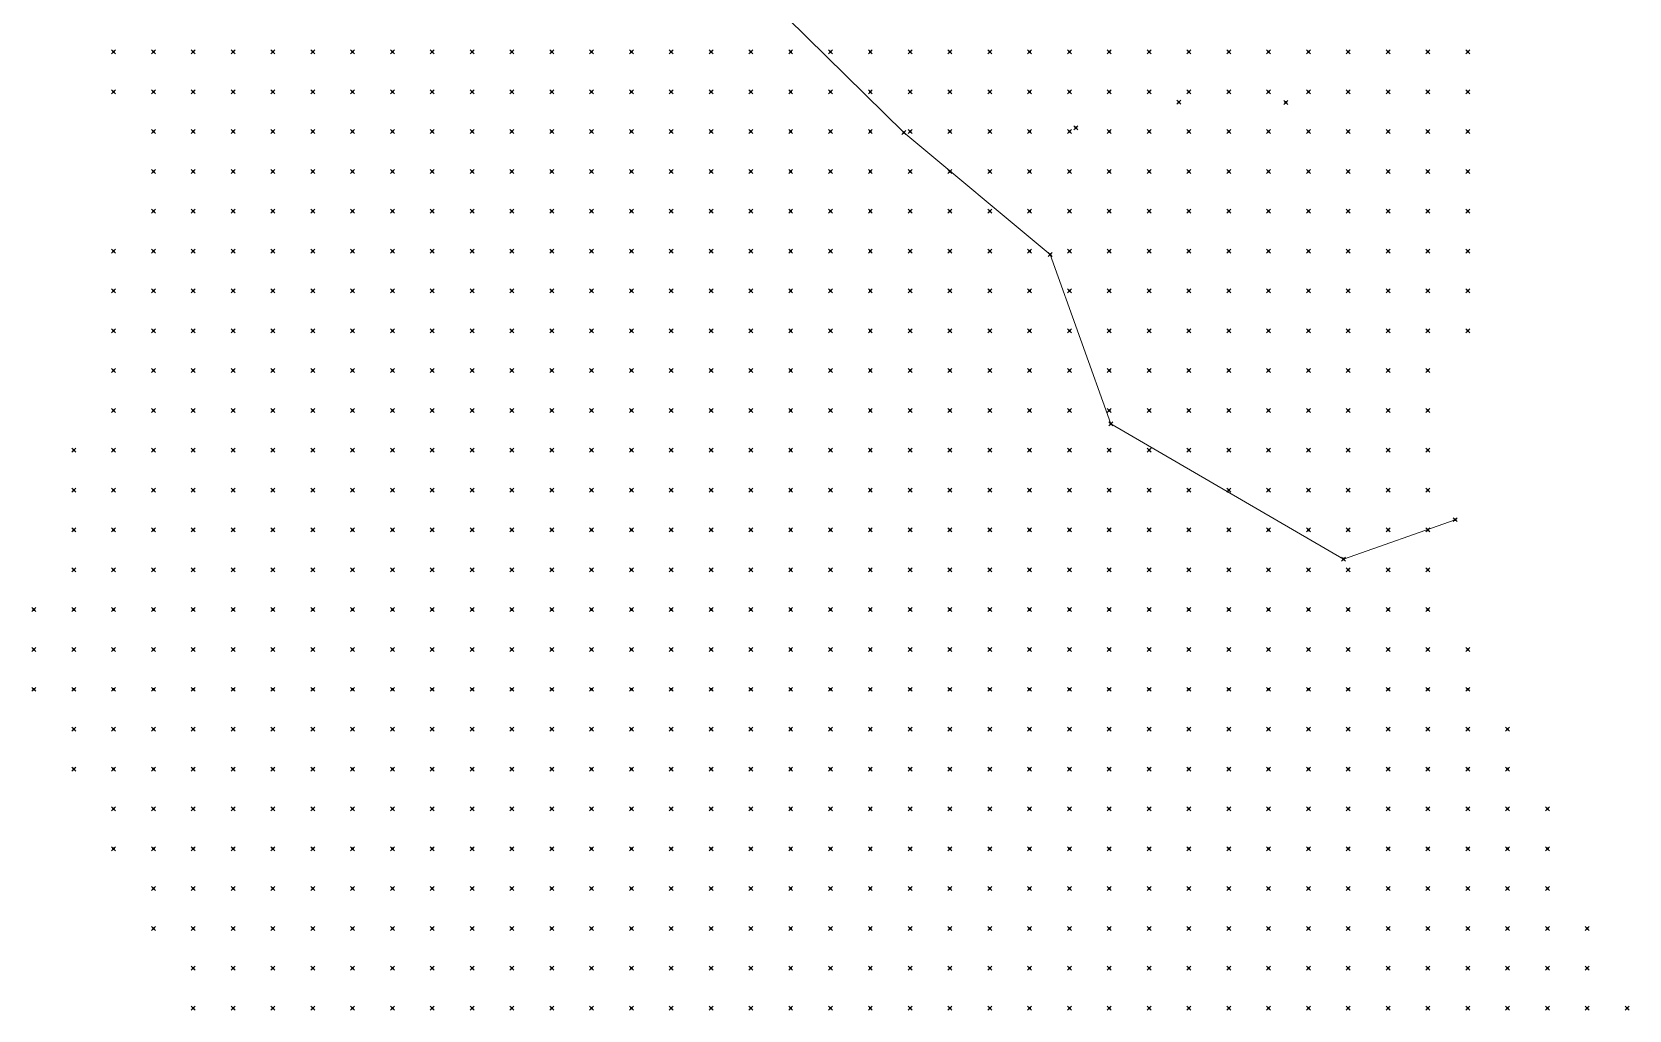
# Model space of a CAD drawing. Header units: metres. Extents: x 441556 to 446409, y 432338 to 461058.
# Drawn here: x 444935.2 to 445055.5, y 441962.2 to 442035.8 of the extents above; entities that cross this region are included whole.
import ezdxf

# ---------------------------------------------------------------- set-up
doc = ezdxf.new("R2010")
doc.units = ezdxf.units.M
doc.header["$MEASUREMENT"] = 0
doc.header["$PDMODE"] = 35
doc.header["$PDSIZE"] = 0.15
for name, color, linetype, lineweight in [('DTM-BRE-RevN_GRP_CURS APA', 2, 'Continuous', 0), ('DTM-NOK-RevN_LIDAR_co_lidar', 91, 'Continuous', 0), ('DTM-NOK-RevN_RTK', 32, 'Continuous', 0)]:
    doc.layers.add(name, color=color, linetype=linetype, lineweight=lineweight)

msp = doc.modelspace()

# ---------------------------------------------------------------- linework, layer by layer
at = {"layer": 'DTM-BRE-RevN_GRP_CURS APA'}
for p, q in [((445000.873, 442028.268, 334.151), (444990.618, 442038.36, 333.833)), ((445011.886, 442019.084, 334.151), (445000.873, 442028.268, 334.151)), ((445016.457, 442006.327, 334.151), (445011.886, 442019.084, 334.151)), ((445033.977, 441996.151, 334.56), (445016.457, 442006.327, 334.151)), ((445042.387, 441999.113, 334.681), (445033.977, 441996.151, 334.56))]:
    msp.add_line(p, q, dxfattribs=at)
at = {"layer": 'DTM-NOK-RevN_LIDAR_co_lidar'}
for p in [(444941.356, 442034.33, 333.76), (444944.356, 442034.33, 333.779), (444947.355, 442034.33, 333.792), (444950.354, 442034.33, 333.795), (444953.354, 442034.33, 333.782), (444956.353, 442034.33, 333.791), (444959.352, 442034.33, 333.778), (444962.352, 442034.33, 333.761), (444965.351, 442034.33, 333.766), (444968.35, 442034.33, 333.767), (444971.35, 442034.33, 333.762), (444974.349, 442034.33, 333.774), (444977.348, 442034.33, 333.791), (444980.348, 442034.33, 333.811), (444983.347, 442034.33, 333.81), (444986.346, 442034.33, 333.786), (444989.346, 442034.33, 333.799), (444992.345, 442034.33, 333.879), (444995.344, 442034.33, 334.012), (444998.344, 442034.33, 334.167), (445001.343, 442034.33, 334.45), (445004.342, 442034.33, 334.767), (445007.342, 442034.33, 334.753), (445010.341, 442034.33, 334.691), (445013.34, 442034.33, 334.711), (445016.34, 442034.33, 334.679), (445019.339, 442034.33, 334.717), (445022.339, 442034.33, 334.731), (445025.338, 442034.33, 334.731), (445028.337, 442034.33, 334.856), (445031.337, 442034.33, 335.222), (445034.336, 442034.33, 337.959), (445037.335, 442034.33, 341.537), (445040.335, 442034.33, 343.194), (445043.334, 442034.33, 343.978), (444941.356, 442031.33, 333.72), (444944.356, 442031.33, 333.753), (444947.355, 442031.33, 333.767), (444950.354, 442031.33, 333.769), (444953.354, 442031.33, 333.761), (444956.353, 442031.33, 333.759), (444959.352, 442031.33, 333.747), (444962.352, 442031.33, 333.739), (444965.351, 442031.33, 333.746), (444968.35, 442031.33, 333.744), (444971.35, 442031.33, 333.752), (444974.349, 442031.33, 333.758), (444977.348, 442031.33, 333.773), (444980.348, 442031.33, 333.783), (444983.347, 442031.33, 333.779), (444986.346, 442031.33, 333.772), (444989.346, 442031.33, 333.774), (444992.345, 442031.33, 333.819), (444995.344, 442031.33, 333.949), (444998.344, 442031.33, 334.127), (445001.343, 442031.33, 334.313), (445004.342, 442031.33, 334.671), (445007.342, 442031.33, 334.551), (445010.341, 442031.33, 334.619), (445013.34, 442031.33, 334.632), (445016.34, 442031.33, 334.631), (445019.339, 442031.33, 334.692), (445022.339, 442031.33, 334.74), (445025.338, 442031.33, 334.712), (445028.337, 442031.33, 334.639), (445031.337, 442031.33, 334.71), (445034.336, 442031.33, 336.974), (445037.335, 442031.33, 340.55), (445040.335, 442031.33, 342.917), (445043.334, 442031.33, 343.825), (444944.356, 442028.331, 333.713), (444947.355, 442028.331, 333.732), (444950.354, 442028.331, 333.73), (444953.354, 442028.331, 333.734), (444956.353, 442028.331, 333.739), (444959.352, 442028.331, 333.726), (444962.352, 442028.331, 333.721), (444965.351, 442028.331, 333.723), (444968.35, 442028.331, 333.727), (444971.35, 442028.331, 333.736), (444974.349, 442028.331, 333.742), (444977.348, 442028.331, 333.755), (444980.348, 442028.331, 333.774), (444983.347, 442028.331, 333.772), (444986.346, 442028.331, 333.75), (444989.346, 442028.331, 333.758), (444992.345, 442028.331, 333.81), (444995.344, 442028.331, 333.89), (444998.344, 442028.331, 334.019), (445001.343, 442028.331, 334.113), (445004.342, 442028.331, 334.306), (445007.342, 442028.331, 334.344), (445010.341, 442028.331, 334.474), (445013.34, 442028.331, 334.459), (445016.34, 442028.331, 334.638), (445019.339, 442028.331, 334.716), (445022.339, 442028.331, 334.772), (445025.338, 442028.331, 334.755), (445028.337, 442028.331, 334.582), (445031.337, 442028.331, 334.608), (445034.336, 442028.331, 335.47), (445037.335, 442028.331, 338.383), (445040.335, 442028.331, 341.343), (445043.334, 442028.331, 342.839), (444944.356, 442025.332, 333.675), (444947.355, 442025.332, 333.698), (444950.354, 442025.332, 333.699), (444953.354, 442025.332, 333.706), (444956.353, 442025.332, 333.718), (444959.352, 442025.332, 333.708), (444962.352, 442025.332, 333.714), (444965.351, 442025.332, 333.718), (444968.35, 442025.332, 333.718), (444971.35, 442025.332, 333.714), (444974.349, 442025.332, 333.723), (444977.348, 442025.332, 333.731), (444980.348, 442025.332, 333.749), (444983.347, 442025.332, 333.76), (444986.346, 442025.332, 333.753), (444989.346, 442025.332, 333.772), (444992.345, 442025.332, 333.798), (444995.344, 442025.332, 333.812), (444998.344, 442025.332, 333.869), (445001.343, 442025.332, 333.981), (445004.342, 442025.332, 334.086), (445007.342, 442025.332, 334.221), (445010.341, 442025.332, 334.323), (445013.34, 442025.332, 334.342), (445016.34, 442025.332, 334.624), (445019.339, 442025.332, 334.647), (445022.339, 442025.332, 334.736), (445025.338, 442025.332, 334.737), (445028.337, 442025.332, 334.616), (445031.337, 442025.332, 334.649), (445034.336, 442025.332, 334.768), (445037.335, 442025.332, 336.281), (445040.335, 442025.332, 339.146), (445043.334, 442025.332, 341.339), (444944.356, 442022.332, 333.651), (444947.355, 442022.332, 333.675), (444950.354, 442022.332, 333.683), (444953.354, 442022.332, 333.684), (444956.353, 442022.332, 333.696), (444959.352, 442022.332, 333.691), (444962.352, 442022.332, 333.704), (444965.351, 442022.332, 333.713), (444968.35, 442022.332, 333.714), (444971.35, 442022.332, 333.702), (444974.349, 442022.332, 333.704), (444977.348, 442022.332, 333.716), (444980.348, 442022.332, 333.722), (444983.347, 442022.332, 333.736), (444986.346, 442022.332, 333.766), (444989.346, 442022.332, 333.77), (444992.345, 442022.332, 333.755), (444995.344, 442022.332, 333.78), (444998.344, 442022.332, 333.819), (445001.343, 442022.332, 333.913), (445004.342, 442022.332, 334.009), (445007.342, 442022.332, 334.107), (445010.341, 442022.332, 334.221), (445013.34, 442022.332, 334.304), (445016.34, 442022.332, 334.458), (445019.339, 442022.332, 334.597), (445022.339, 442022.332, 334.705), (445025.338, 442022.332, 334.672), (445028.337, 442022.332, 334.619), (445031.337, 442022.332, 334.733), (445034.336, 442022.332, 335.04), (445037.335, 442022.332, 335.555), (445040.335, 442022.332, 337.937), (445043.334, 442022.332, 340.499), (444941.356, 442019.333, 333.591), (444944.356, 442019.333, 333.617), (444947.355, 442019.333, 333.657), (444950.354, 442019.333, 333.667), (444953.354, 442019.333, 333.676), (444956.353, 442019.333, 333.681), (444959.352, 442019.333, 333.681), (444962.352, 442019.333, 333.688), (444965.351, 442019.333, 333.699), (444968.35, 442019.333, 333.7), (444971.35, 442019.333, 333.693), (444974.349, 442019.333, 333.693), (444977.348, 442019.333, 333.714), (444980.348, 442019.333, 333.722), (444983.347, 442019.333, 333.714), (444986.346, 442019.333, 333.733), (444989.346, 442019.333, 333.751), (444992.345, 442019.333, 333.748), (444995.344, 442019.333, 333.791), (444998.344, 442019.333, 333.825), (445001.343, 442019.333, 333.885), (445004.342, 442019.333, 333.961), (445007.342, 442019.333, 334.064), (445010.341, 442019.333, 334.165), (445013.34, 442019.333, 334.241), (445016.34, 442019.333, 334.292), (445019.339, 442019.333, 334.587), (445022.339, 442019.333, 334.711), (445025.338, 442019.333, 334.668), (445028.337, 442019.333, 334.635), (445031.337, 442019.333, 334.765), (445034.336, 442019.333, 335.1), (445037.335, 442019.333, 335.687), (445040.335, 442019.333, 337.548), (445043.334, 442019.333, 339.434), (444941.356, 442016.334, 333.573), (444944.356, 442016.334, 333.586), (444947.355, 442016.334, 333.635), (444950.354, 442016.334, 333.661), (444953.354, 442016.334, 333.672), (444956.353, 442016.334, 333.665), (444959.352, 442016.334, 333.676), (444962.352, 442016.334, 333.68), (444965.351, 442016.334, 333.693), (444968.35, 442016.334, 333.684), (444971.35, 442016.334, 333.686), (444974.349, 442016.334, 333.688), (444977.348, 442016.334, 333.696), (444980.348, 442016.334, 333.716), (444983.347, 442016.334, 333.719), (444986.346, 442016.334, 333.715), (444989.346, 442016.334, 333.744), (444992.345, 442016.334, 333.777), (444995.344, 442016.334, 333.793), (444998.344, 442016.334, 333.823), (445001.343, 442016.334, 333.869), (445004.342, 442016.334, 333.922), (445007.342, 442016.334, 333.997), (445010.341, 442016.334, 334.095), (445013.34, 442016.334, 334.171), (445016.34, 442016.334, 334.256), (445019.339, 442016.334, 334.484), (445022.339, 442016.334, 334.633), (445025.338, 442016.334, 334.652), (445028.337, 442016.334, 334.646), (445031.337, 442016.334, 334.706), (445034.336, 442016.334, 334.85), (445037.335, 442016.334, 335.379), (445040.335, 442016.334, 336.543), (445043.334, 442016.334, 337.819), (444941.356, 442013.334, 333.605), (444944.356, 442013.334, 333.584), (444947.355, 442013.334, 333.608), (444950.354, 442013.334, 333.65), (444953.354, 442013.334, 333.661), (444956.353, 442013.334, 333.664), (444959.352, 442013.334, 333.677), (444962.352, 442013.334, 333.676), (444965.351, 442013.334, 333.679), (444968.35, 442013.334, 333.679), (444971.35, 442013.334, 333.69), (444974.349, 442013.334, 333.687), (444977.348, 442013.334, 333.681), (444980.348, 442013.334, 333.697), (444983.347, 442013.334, 333.72), (444986.346, 442013.334, 333.732), (444989.346, 442013.334, 333.749), (444992.345, 442013.334, 333.786), (444995.344, 442013.334, 333.814), (444998.344, 442013.334, 333.826), (445001.343, 442013.334, 333.828), (445004.342, 442013.334, 333.861), (445007.342, 442013.334, 333.947), (445010.341, 442013.334, 334.025), (445013.34, 442013.334, 334.124), (445016.34, 442013.334, 334.211), (445019.339, 442013.334, 334.375), (445022.339, 442013.334, 334.558), (445025.338, 442013.334, 334.606), (445028.337, 442013.334, 334.625), (445031.337, 442013.334, 334.654), (445034.336, 442013.334, 334.699), (445037.335, 442013.334, 335.019), (445040.335, 442013.334, 335.554), (445043.334, 442013.334, 336.895), (444941.356, 442010.335, 333.688), (444944.356, 442010.335, 333.595), (444947.355, 442010.335, 333.594), (444950.354, 442010.335, 333.622), (444953.354, 442010.335, 333.65), (444956.353, 442010.335, 333.668), (444959.352, 442010.335, 333.676), (444962.352, 442010.335, 333.671), (444965.351, 442010.335, 333.662), (444968.35, 442010.335, 333.66), (444971.35, 442010.335, 333.691), (444974.349, 442010.335, 333.698), (444977.348, 442010.335, 333.689), (444980.348, 442010.335, 333.686), (444983.347, 442010.335, 333.684), (444986.346, 442010.335, 333.719), (444989.346, 442010.335, 333.778), (444992.345, 442010.335, 333.779), (444995.344, 442010.335, 333.764), (444998.344, 442010.335, 333.807), (445001.343, 442010.335, 333.837), (445004.342, 442010.335, 333.855), (445007.342, 442010.335, 333.896), (445010.341, 442010.335, 333.976), (445013.34, 442010.335, 334.075), (445016.34, 442010.335, 334.171), (445019.339, 442010.335, 334.309), (445022.339, 442010.335, 334.55), (445025.338, 442010.335, 334.617), (445028.337, 442010.335, 334.656), (445031.337, 442010.335, 334.616), (445034.336, 442010.335, 334.581), (445037.335, 442010.335, 334.826), (445040.335, 442010.335, 335.3), (444941.356, 442007.336, 333.698), (444944.356, 442007.336, 333.605), (444947.355, 442007.336, 333.584), (444950.354, 442007.336, 333.607), (444953.354, 442007.336, 333.633), (444956.353, 442007.336, 333.656), (444959.352, 442007.336, 333.666), (444962.352, 442007.336, 333.681), (444965.351, 442007.336, 333.666), (444968.35, 442007.336, 333.664), (444971.35, 442007.336, 333.684), (444974.349, 442007.336, 333.687), (444977.348, 442007.336, 333.671), (444980.348, 442007.336, 333.653), (444983.347, 442007.336, 333.663), (444986.346, 442007.336, 333.695), (444989.346, 442007.336, 333.735), (444992.345, 442007.336, 333.776), (444995.344, 442007.336, 333.77), (444998.344, 442007.336, 333.81), (445001.343, 442007.336, 333.813), (445004.342, 442007.336, 333.844), (445007.342, 442007.336, 333.846), (445010.341, 442007.336, 333.914), (445013.34, 442007.336, 334.017), (445016.34, 442007.336, 334.128), (445019.339, 442007.336, 334.293), (445022.339, 442007.336, 334.505), (445025.338, 442007.336, 334.56), (445028.337, 442007.336, 334.584), (445031.337, 442007.336, 334.531), (445034.336, 442007.336, 334.569), (445037.335, 442007.336, 334.787), (445040.335, 442007.336, 335.048), (444938.357, 442004.336, 333.827), (444941.356, 442004.336, 333.693), (444944.356, 442004.336, 333.648), (444947.355, 442004.336, 333.615), (444950.354, 442004.336, 333.614), (444953.354, 442004.336, 333.613), (444956.353, 442004.336, 333.637), (444959.352, 442004.336, 333.655), (444962.352, 442004.336, 333.664), (444965.351, 442004.336, 333.659), (444968.35, 442004.336, 333.659), (444971.35, 442004.336, 333.655), (444974.349, 442004.336, 333.644), (444977.348, 442004.336, 333.636), (444980.348, 442004.336, 333.646), (444983.347, 442004.336, 333.668), (444986.346, 442004.336, 333.694), (444989.346, 442004.336, 333.744), (444992.345, 442004.336, 333.802), (444995.344, 442004.336, 333.815), (444998.344, 442004.336, 333.818), (445001.343, 442004.336, 333.798), (445004.342, 442004.336, 333.813), (445007.342, 442004.336, 333.846), (445010.341, 442004.336, 333.86), (445013.34, 442004.336, 333.987), (445016.34, 442004.336, 334.08), (445019.339, 442004.336, 334.219), (445022.339, 442004.336, 334.334), (445025.338, 442004.336, 334.409), (445028.337, 442004.336, 334.423), (445031.337, 442004.336, 334.453), (445034.336, 442004.336, 334.462), (445037.335, 442004.336, 334.467), (445040.335, 442004.336, 334.699), (444938.357, 442001.337, 333.781), (444941.356, 442001.337, 333.693), (444944.356, 442001.337, 333.659), (444947.355, 442001.337, 333.666), (444950.354, 442001.337, 333.613), (444953.354, 442001.337, 333.6), (444956.353, 442001.337, 333.613), (444959.352, 442001.337, 333.639), (444962.352, 442001.337, 333.663), (444965.351, 442001.337, 333.666), (444968.35, 442001.337, 333.649), (444971.35, 442001.337, 333.644), (444974.349, 442001.337, 333.638), (444977.348, 442001.337, 333.647), (444980.348, 442001.337, 333.651), (444983.347, 442001.337, 333.66), (444986.346, 442001.337, 333.707), (444989.346, 442001.337, 333.764), (444992.345, 442001.337, 333.847), (444995.344, 442001.337, 333.934), (444998.344, 442001.337, 333.879), (445001.343, 442001.337, 333.809), (445004.342, 442001.337, 333.816), (445007.342, 442001.337, 333.855), (445010.341, 442001.337, 333.881), (445013.34, 442001.337, 333.929), (445016.34, 442001.337, 334.025), (445019.339, 442001.337, 334.161), (445022.339, 442001.337, 334.279), (445025.338, 442001.337, 334.384), (445028.337, 442001.337, 334.439), (445031.337, 442001.337, 334.492), (445034.336, 442001.337, 334.469), (445037.335, 442001.337, 334.418), (445040.335, 442001.337, 334.513), (444938.357, 441998.338, 333.771), (444941.356, 441998.338, 333.733), (444944.356, 441998.338, 333.698), (444947.355, 441998.338, 333.626), (444950.354, 441998.338, 333.582), (444953.354, 441998.338, 333.56), (444956.353, 441998.338, 333.596), (444959.352, 441998.338, 333.627), (444962.352, 441998.338, 333.643), (444965.351, 441998.338, 333.648), (444968.35, 441998.338, 333.628), (444971.35, 441998.338, 333.628), (444974.349, 441998.338, 333.634), (444977.348, 441998.338, 333.637), (444980.348, 441998.338, 333.638), (444983.347, 441998.338, 333.649), (444986.346, 441998.338, 333.719), (444989.346, 441998.338, 333.837), (444992.345, 441998.338, 334.002), (444995.344, 441998.338, 334.247), (444998.344, 441998.338, 334.247), (445001.343, 441998.338, 333.907), (445004.342, 441998.338, 333.857), (445007.342, 441998.338, 333.805), (445010.341, 441998.338, 333.856), (445013.34, 441998.338, 333.918), (445016.34, 441998.338, 333.994), (445019.339, 441998.338, 334.111), (445022.339, 441998.338, 334.202), (445025.338, 441998.338, 334.272), (445028.337, 441998.338, 334.368), (445031.337, 441998.338, 334.674), (445034.336, 441998.338, 334.84), (445037.335, 441998.338, 334.755), (445040.335, 441998.338, 334.58), (444938.357, 441995.338, 333.793), (444941.356, 441995.338, 333.802), (444944.356, 441995.338, 333.836), (444947.355, 441995.338, 333.765), (444950.354, 441995.338, 333.668), (444953.354, 441995.338, 333.576), (444956.353, 441995.338, 333.591), (444959.352, 441995.338, 333.601), (444962.352, 441995.338, 333.615), (444965.351, 441995.338, 333.617), (444968.35, 441995.338, 333.619), (444971.35, 441995.338, 333.603), (444974.349, 441995.338, 333.586), (444977.348, 441995.338, 333.6), (444980.348, 441995.338, 333.637), (444983.347, 441995.338, 333.698), (444986.346, 441995.338, 333.806), (444989.346, 441995.338, 333.999), (444992.345, 441995.338, 334.296), (444995.344, 441995.338, 334.591), (444998.344, 441995.338, 334.613), (445001.343, 441995.338, 334.092), (445004.342, 441995.338, 333.887), (445007.342, 441995.338, 333.895), (445010.341, 441995.338, 333.874), (445013.34, 441995.338, 333.897), (445016.34, 441995.338, 333.921), (445019.339, 441995.338, 334.001), (445022.339, 441995.338, 334.095), (445025.338, 441995.338, 334.172), (445028.337, 441995.338, 334.24), (445031.337, 441995.338, 334.34), (445034.336, 441995.338, 334.502), (445037.335, 441995.338, 334.59), (445040.335, 441995.338, 334.549), (444935.358, 441992.339, 333.836), (444938.357, 441992.339, 333.793), (444941.356, 441992.339, 333.772), (444944.356, 441992.339, 333.765), (444947.355, 441992.339, 333.701), (444950.354, 441992.339, 333.713), (444953.354, 441992.339, 333.613), (444956.353, 441992.339, 333.599), (444959.352, 441992.339, 333.59), (444962.352, 441992.339, 333.584), (444965.351, 441992.339, 333.588), (444968.35, 441992.339, 333.591), (444971.35, 441992.339, 333.587), (444974.349, 441992.339, 333.6), (444977.348, 441992.339, 333.64), (444980.348, 441992.339, 333.686), (444983.347, 441992.339, 333.744), (444986.346, 441992.339, 333.927), (444989.346, 441992.339, 334.163), (444992.345, 441992.339, 334.277), (444995.344, 441992.339, 334.494), (444998.344, 441992.339, 334.705), (445001.343, 441992.339, 334.449), (445004.342, 441992.339, 333.981), (445007.342, 441992.339, 333.897), (445010.341, 441992.339, 333.857), (445013.34, 441992.339, 333.836), (445016.34, 441992.339, 333.901), (445019.339, 441992.339, 333.972), (445022.339, 441992.339, 334.031), (445025.338, 441992.339, 334.11), (445028.337, 441992.339, 334.167), (445031.337, 441992.339, 334.162), (445034.336, 441992.339, 334.221), (445037.335, 441992.339, 334.438), (445040.335, 441992.339, 334.63), (444935.358, 441989.34, 333.858), (444938.357, 441989.34, 333.832), (444941.356, 441989.34, 333.77), (444944.356, 441989.34, 333.741), (444947.355, 441989.34, 333.721), (444950.354, 441989.34, 333.71), (444953.354, 441989.34, 333.717), (444956.353, 441989.34, 333.545), (444959.352, 441989.34, 333.596), (444962.352, 441989.34, 333.602), (444965.351, 441989.34, 333.585), (444968.35, 441989.34, 333.585), (444971.35, 441989.34, 333.595), (444974.349, 441989.34, 333.642), (444977.348, 441989.34, 333.701), (444980.348, 441989.34, 333.761), (444983.347, 441989.34, 333.839), (444986.346, 441989.34, 334.029), (444989.346, 441989.34, 334.247), (444992.345, 441989.34, 334.289), (444995.344, 441989.34, 334.456), (444998.344, 441989.34, 334.758), (445001.343, 441989.34, 334.619), (445004.342, 441989.34, 334.064), (445007.342, 441989.34, 333.881), (445010.341, 441989.34, 333.895), (445013.34, 441989.34, 333.871), (445016.34, 441989.34, 333.919), (445019.339, 441989.34, 333.947), (445022.339, 441989.34, 333.949), (445025.338, 441989.34, 333.993), (445028.337, 441989.34, 334.031), (445031.337, 441989.34, 334.117), (445034.336, 441989.34, 334.201), (445037.335, 441989.34, 334.324), (445040.335, 441989.34, 334.47), (445043.334, 441989.34, 334.605), (444935.358, 441986.34, 333.865), (444938.357, 441986.34, 333.851), (444941.356, 441986.34, 333.798), (444944.356, 441986.34, 333.732), (444947.355, 441986.34, 333.726), (444950.354, 441986.34, 333.735), (444953.354, 441986.34, 333.665), (444956.353, 441986.34, 333.689), (444959.352, 441986.34, 333.654), (444962.352, 441986.34, 333.623), (444965.351, 441986.34, 333.62), (444968.35, 441986.34, 333.625), (444971.35, 441986.34, 333.651), (444974.349, 441986.34, 333.7), (444977.348, 441986.34, 333.754), (444980.348, 441986.34, 333.82), (444983.347, 441986.34, 333.981), (444986.346, 441986.34, 334.221), (444989.346, 441986.34, 334.389), (444992.345, 441986.34, 334.481), (444995.344, 441986.34, 334.593), (444998.344, 441986.34, 334.643), (445001.343, 441986.34, 334.564), (445004.342, 441986.34, 334.359), (445007.342, 441986.34, 334.015), (445010.341, 441986.34, 333.942), (445013.34, 441986.34, 333.891), (445016.34, 441986.34, 333.86), (445019.339, 441986.34, 333.892), (445022.339, 441986.34, 333.915), (445025.338, 441986.34, 333.942), (445028.337, 441986.34, 334.014), (445031.337, 441986.34, 334.106), (445034.336, 441986.34, 334.168), (445037.335, 441986.34, 334.276), (445040.335, 441986.34, 334.431), (445043.334, 441986.34, 334.573), (444938.357, 441983.341, 333.899), (444941.356, 441983.341, 333.861), (444944.356, 441983.341, 333.75), (444947.355, 441983.341, 333.722), (444950.354, 441983.341, 333.703), (444953.354, 441983.341, 333.69), (444956.353, 441983.341, 333.661), (444959.352, 441983.341, 333.694), (444962.352, 441983.341, 333.617), (444965.351, 441983.341, 333.587), (444968.35, 441983.341, 333.636), (444971.35, 441983.341, 333.694), (444974.349, 441983.341, 333.756), (444977.348, 441983.341, 333.836), (444980.348, 441983.341, 333.923), (444983.347, 441983.341, 334.083), (444986.346, 441983.341, 334.278), (444989.346, 441983.341, 334.473), (444992.345, 441983.341, 334.754), (444995.344, 441983.341, 334.837), (444998.344, 441983.341, 334.621), (445001.343, 441983.341, 334.536), (445004.342, 441983.341, 334.475), (445007.342, 441983.341, 334.38), (445010.341, 441983.341, 333.974), (445013.34, 441983.341, 333.875), (445016.34, 441983.341, 333.863), (445019.339, 441983.341, 333.885), (445022.339, 441983.341, 333.91), (445025.338, 441983.341, 333.942), (445028.337, 441983.341, 333.969), (445031.337, 441983.341, 334.035), (445034.336, 441983.341, 334.095), (445037.335, 441983.341, 334.246), (445040.335, 441983.341, 334.386), (445043.334, 441983.341, 334.42), (445046.333, 441983.341, 334.523), (444938.357, 441980.342, 333.935), (444941.356, 441980.342, 333.901), (444944.356, 441980.342, 333.783), (444947.355, 441980.342, 333.675), (444950.354, 441980.342, 333.655), (444953.354, 441980.342, 333.649), (444956.353, 441980.342, 333.703), (444959.352, 441980.342, 333.719), (444962.352, 441980.342, 333.659), (444965.351, 441980.342, 333.612), (444968.35, 441980.342, 333.641), (444971.35, 441980.342, 333.702), (444974.349, 441980.342, 333.778), (444977.348, 441980.342, 333.876), (444980.348, 441980.342, 334.014), (444983.347, 441980.342, 334.234), (444986.346, 441980.342, 334.37), (444989.346, 441980.342, 334.474), (444992.345, 441980.342, 334.77), (444995.344, 441980.342, 334.797), (444998.344, 441980.342, 334.639), (445001.343, 441980.342, 334.485), (445004.342, 441980.342, 334.537), (445007.342, 441980.342, 334.6), (445010.341, 441980.342, 334.306), (445013.34, 441980.342, 333.921), (445016.34, 441980.342, 333.869), (445019.339, 441980.342, 333.872), (445022.339, 441980.342, 333.883), (445025.338, 441980.342, 333.899), (445028.337, 441980.342, 333.934), (445031.337, 441980.342, 333.989), (445034.336, 441980.342, 334.023), (445037.335, 441980.342, 334.092), (445040.335, 441980.342, 334.249), (445043.334, 441980.342, 334.382), (445046.333, 441980.342, 334.475), (444941.356, 441977.342, 333.931), (444944.356, 441977.342, 333.812), (444947.355, 441977.342, 333.711), (444950.354, 441977.342, 333.637), (444953.354, 441977.342, 333.585), (444956.353, 441977.342, 333.535), (444959.352, 441977.342, 333.745), (444962.352, 441977.342, 333.729), (444965.351, 441977.342, 333.637), (444968.35, 441977.342, 333.637), (444971.35, 441977.342, 333.708), (444974.349, 441977.342, 333.794), (444977.348, 441977.342, 333.878), (444980.348, 441977.342, 334.097), (444983.347, 441977.342, 334.419), (444986.346, 441977.342, 334.549), (444989.346, 441977.342, 334.568), (444992.345, 441977.342, 334.725), (444995.344, 441977.342, 334.746), (444998.344, 441977.342, 334.653), (445001.343, 441977.342, 334.433), (445004.342, 441977.342, 334.52), (445007.342, 441977.342, 334.667), (445010.341, 441977.342, 334.581), (445013.34, 441977.342, 334.202), (445016.34, 441977.342, 333.929), (445019.339, 441977.342, 333.898), (445022.339, 441977.342, 333.873), (445025.338, 441977.342, 333.903), (445028.337, 441977.342, 333.915), (445031.337, 441977.342, 333.931), (445034.336, 441977.342, 333.974), (445037.335, 441977.342, 334.031), (445040.335, 441977.342, 334.146), (445043.334, 441977.342, 334.278), (445046.333, 441977.342, 334.391), (445049.333, 441977.342, 334.505), (444941.356, 441974.343, 333.94), (444944.356, 441974.343, 333.826), (444947.355, 441974.343, 333.726), (444950.354, 441974.343, 333.631), (444953.354, 441974.343, 333.582), (444956.353, 441974.343, 333.581), (444959.352, 441974.343, 333.719), (444962.352, 441974.343, 333.728), (444965.351, 441974.343, 333.633), (444968.35, 441974.343, 333.628), (444971.35, 441974.343, 333.695), (444974.349, 441974.343, 333.774), (444977.348, 441974.343, 333.862), (444980.348, 441974.343, 334.113), (444983.347, 441974.343, 334.441), (444986.346, 441974.343, 334.588), (444989.346, 441974.343, 334.638), (444992.345, 441974.343, 334.729), (444995.344, 441974.343, 334.728), (444998.344, 441974.343, 334.714), (445001.343, 441974.343, 334.673), (445004.342, 441974.343, 334.693), (445007.342, 441974.343, 334.845), (445010.341, 441974.343, 334.956), (445013.34, 441974.343, 334.75), (445016.34, 441974.343, 334.23), (445019.339, 441974.343, 333.969), (445022.339, 441974.343, 333.884), (445025.338, 441974.343, 333.873), (445028.337, 441974.343, 333.868), (445031.337, 441974.343, 333.886), (445034.336, 441974.343, 333.936), (445037.335, 441974.343, 334.004), (445040.335, 441974.343, 334.069), (445043.334, 441974.343, 334.173), (445046.333, 441974.343, 334.284), (445049.333, 441974.343, 334.371), (444944.356, 441971.344, 333.868), (444947.355, 441971.344, 333.761), (444950.354, 441971.344, 333.679), (444953.354, 441971.344, 333.65), (444956.353, 441971.344, 333.685), (444959.352, 441971.344, 333.775), (444962.352, 441971.344, 333.815), (444965.351, 441971.344, 333.625), (444968.35, 441971.344, 333.599), (444971.35, 441971.344, 333.668), (444974.349, 441971.344, 333.749), (444977.348, 441971.344, 333.845), (444980.348, 441971.344, 334.081), (444983.347, 441971.344, 334.39), (444986.346, 441971.344, 334.512), (444989.346, 441971.344, 334.553), (444992.345, 441971.344, 334.714), (444995.344, 441971.344, 334.816), (444998.344, 441971.344, 334.935), (445001.343, 441971.344, 334.834), (445004.342, 441971.344, 334.887), (445007.342, 441971.344, 335.031), (445010.341, 441971.344, 334.88), (445013.34, 441971.344, 335.169), (445016.34, 441971.344, 334.725), (445019.339, 441971.344, 334.066), (445022.339, 441971.344, 333.894), (445025.338, 441971.344, 333.852), (445028.337, 441971.344, 333.878), (445031.337, 441971.344, 333.914), (445034.336, 441971.344, 333.926), (445037.335, 441971.344, 333.949), (445040.335, 441971.344, 334.013), (445043.334, 441971.344, 334.095), (445046.333, 441971.344, 334.148), (445049.333, 441971.344, 334.243), (444944.356, 441968.344, 333.873), (444947.355, 441968.344, 333.789), (444950.354, 441968.344, 333.731), (444953.354, 441968.344, 333.705), (444956.353, 441968.344, 333.731), (444959.352, 441968.344, 333.808), (444962.352, 441968.344, 333.838), (444965.351, 441968.344, 333.622), (444968.35, 441968.344, 333.573), (444971.35, 441968.344, 333.645), (444974.349, 441968.344, 333.727), (444977.348, 441968.344, 333.83), (444980.348, 441968.344, 333.987), (444983.347, 441968.344, 334.299), (444986.346, 441968.344, 334.499), (444989.346, 441968.344, 334.476), (444992.345, 441968.344, 334.643), (444995.344, 441968.344, 334.758), (444998.344, 441968.344, 334.754), (445001.343, 441968.344, 334.754), (445004.342, 441968.344, 334.924), (445007.342, 441968.344, 335.026), (445010.341, 441968.344, 334.915), (445013.34, 441968.344, 335.164), (445016.34, 441968.344, 334.871), (445019.339, 441968.344, 334.187), (445022.339, 441968.344, 333.946), (445025.338, 441968.344, 333.909), (445028.337, 441968.344, 333.89), (445031.337, 441968.344, 333.879), (445034.336, 441968.344, 333.903), (445037.335, 441968.344, 333.923), (445040.335, 441968.344, 333.958), (445043.334, 441968.344, 334.011), (445046.333, 441968.344, 334.057), (445049.333, 441968.344, 334.143), (445052.332, 441968.344, 334.275), (444947.355, 441965.345, 333.822), (444950.354, 441965.345, 333.78), (444953.354, 441965.345, 333.734), (444956.353, 441965.345, 333.738), (444959.352, 441965.345, 333.811), (444962.352, 441965.345, 333.765), (444965.351, 441965.345, 333.58), (444968.35, 441965.345, 333.564), (444971.35, 441965.345, 333.622), (444974.349, 441965.345, 333.695), (444977.348, 441965.345, 333.793), (444980.348, 441965.345, 333.903), (444983.347, 441965.345, 334.153), (444986.346, 441965.345, 334.39), (444989.346, 441965.345, 334.465), (444992.345, 441965.345, 334.62), (444995.344, 441965.345, 334.673), (444998.344, 441965.345, 334.645), (445001.343, 441965.345, 334.677), (445004.342, 441965.345, 334.892), (445007.342, 441965.345, 334.989), (445010.341, 441965.345, 334.987), (445013.34, 441965.345, 335.031), (445016.34, 441965.345, 334.909), (445019.339, 441965.345, 334.45), (445022.339, 441965.345, 334.034), (445025.338, 441965.345, 333.918), (445028.337, 441965.345, 333.873), (445031.337, 441965.345, 333.861), (445034.336, 441965.345, 333.89), (445037.335, 441965.345, 333.925), (445040.335, 441965.345, 333.947), (445043.334, 441965.345, 333.963), (445046.333, 441965.345, 333.989), (445049.333, 441965.345, 334.033), (445052.332, 441965.345, 334.088), (444947.355, 441962.346, 333.864), (444950.354, 441962.346, 333.846), (444953.354, 441962.346, 333.777), (444956.353, 441962.346, 333.705), (444959.352, 441962.346, 333.732), (444962.352, 441962.346, 333.663), (444965.351, 441962.346, 333.532), (444968.35, 441962.346, 333.517), (444971.35, 441962.346, 333.595), (444974.349, 441962.346, 333.665), (444977.348, 441962.346, 333.737), (444980.348, 441962.346, 333.84), (444983.347, 441962.346, 334.012), (444986.346, 441962.346, 334.233), (444989.346, 441962.346, 334.454), (444992.345, 441962.346, 334.642), (444995.344, 441962.346, 334.68), (444998.344, 441962.346, 334.681), (445001.343, 441962.346, 334.686), (445004.342, 441962.346, 334.847), (445007.342, 441962.346, 334.931), (445010.341, 441962.346, 334.954), (445013.34, 441962.346, 334.931), (445016.34, 441962.346, 334.882), (445019.339, 441962.346, 334.65), (445022.339, 441962.346, 334.17), (445025.338, 441962.346, 333.925), (445028.337, 441962.346, 333.873), (445031.337, 441962.346, 333.886), (445034.336, 441962.346, 333.898), (445037.335, 441962.346, 333.908), (445040.335, 441962.346, 333.923), (445043.334, 441962.346, 333.928), (445046.333, 441962.346, 333.934), (445049.333, 441962.346, 333.958), (445052.332, 441962.346, 333.992), (445055.331, 441962.346, 334.062)]:
    msp.add_point(p, dxfattribs=at)
at = {"layer": 'DTM-NOK-RevN_RTK'}
for p in [(445021.57, 442030.539, 334.692), (445029.623, 442030.529, 335.003), (445013.83, 442028.622, 334.509), (445000.873, 442028.268, 334.151), (445011.886, 442019.084, 334.151), (445016.457, 442006.327, 334.151), (445042.387, 441999.113, 334.681), (445033.977, 441996.151, 334.56)]:
    msp.add_point(p, dxfattribs=at)

doc.saveas('drawing.dxf')
